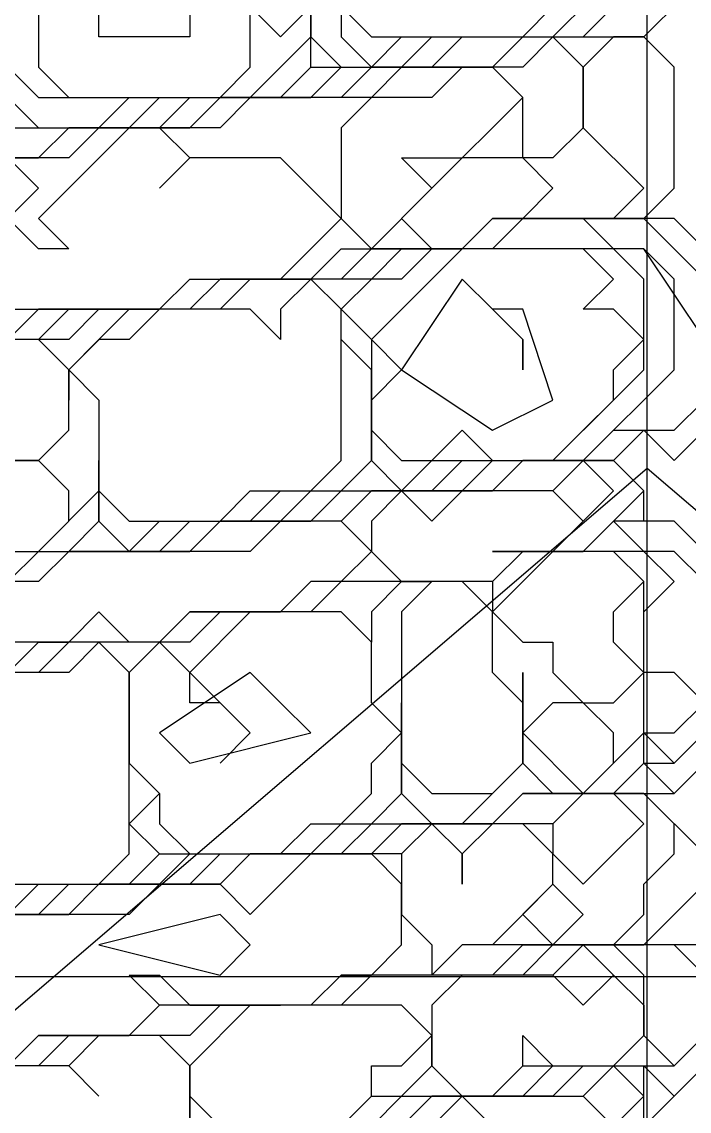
# Model space of a CAD drawing. Extents: x 46 to 224, y 52 to 151.
# Drawn here: x 122.7 to 135.83, y 97.35 to 118.78 of the extents above; entities that cross this region are included whole.
import ezdxf

# ---------------------------------------------------------------- set-up
doc = ezdxf.new("R2010")
doc.units = 0
doc.layers.add('OUTLINE', color=1, linetype='CONTINUOUS')

msp = doc.modelspace()

# ---------------------------------------------------------------- linework, layer by layer
for p, q in [((128.3865, 125.0278), (128.3865, 118.4802)), ((128.3865, 117.8849), (128.3865, 124.4326)), ((128.3865, 117.8849), (128.3865, 124.4326)), ((128.3865, 118.4802), (128.3865, 123.8373)), ((127.196, 117.8849), (127.196, 119.6707)), ((133.1484, 118.4802), (134.3389, 119.6707)), ((134.9341, 118.4802), (136.1246, 119.6707)), ((123.0294, 119.0754), (123.0294, 117.8849)), ((124.2198, 118.4802), (124.2198, 119.0754)), ((126.0056, 119.0754), (126.0056, 118.4802)), ((127.196, 119.0754), (127.7913, 118.4802)), ((127.7913, 118.4802), (128.3865, 119.0754)), ((128.9818, 119.0754), (128.9818, 118.4802)), ((128.9818, 119.0754), (129.577, 118.4802)), ((132.5532, 118.4802), (133.1484, 119.0754)), ((133.7437, 118.4802), (134.3389, 119.0754)), ((133.7437, 118.4802), (134.3389, 119.0754)), ((133.7437, 118.4802), (134.3389, 119.0754)), ((133.7437, 118.4802), (134.3389, 119.0754)), ((133.7437, 118.4802), (134.3389, 119.0754)), ((126.0056, 118.4802), (124.2198, 118.4802)), ((127.196, 117.2897), (128.3865, 118.4802)), ((128.3865, 117.8849), (128.3865, 118.4802)), ((128.3865, 118.4802), (128.9818, 117.8849)), ((128.3865, 118.4802), (128.9818, 117.8849)), ((128.9818, 118.4802), (129.577, 117.8849)), ((129.577, 117.8849), (130.1722, 118.4802)), ((129.577, 118.4802), (132.5532, 118.4802)), ((130.1722, 117.8849), (130.7675, 118.4802)), ((130.1722, 117.8849), (130.7675, 118.4802)), ((130.1722, 118.4802), (133.1484, 118.4802)), ((130.7675, 118.4802), (133.7437, 118.4802)), ((130.7675, 117.8849), (131.3627, 118.4802)), ((130.7675, 117.8849), (131.3627, 118.4802)), ((130.7675, 118.4802), (133.7437, 118.4802)), ((130.7675, 117.8849), (131.3627, 118.4802)), ((131.3627, 118.4802), (133.7437, 118.4802)), ((131.3627, 118.4802), (133.7437, 118.4802)), ((131.3627, 118.4802), (133.7437, 118.4802)), ((131.9579, 117.8849), (132.5532, 118.4802)), ((133.1484, 118.4802), (132.5532, 117.8849)), ((132.5532, 118.4802), (134.9341, 118.4802)), ((133.7437, 117.8849), (133.1484, 118.4802)), ((134.3389, 118.4802), (133.7437, 117.8849)), ((134.9341, 118.4802), (134.3389, 118.4802)), ((135.5294, 117.8849), (134.9341, 118.4802)), ((122.4341, 117.8849), (123.0294, 117.2897)), ((123.0294, 117.8849), (123.6246, 117.2897)), ((126.6008, 117.2897), (127.196, 117.8849)), ((127.7913, 117.2897), (128.3865, 117.8849)), ((127.7913, 117.2897), (128.3865, 117.8849)), ((127.7913, 117.2897), (128.3865, 117.8849)), ((127.7913, 117.2897), (128.3865, 117.8849)), ((127.7913, 117.2897), (128.3865, 117.8849)), ((128.3865, 117.2897), (128.9818, 117.8849)), ((128.3865, 117.2897), (128.9818, 117.8849)), ((128.3865, 117.8849), (130.7675, 117.8849)), ((128.3865, 117.8849), (130.7675, 117.8849)), ((128.9818, 117.8849), (130.1722, 117.8849)), ((129.577, 117.8849), (128.9818, 117.2897)), ((128.9818, 117.8849), (131.9579, 117.8849)), ((128.9818, 117.8849), (130.7675, 117.8849)), ((128.9818, 117.8849), (130.1722, 117.8849)), ((132.5532, 117.8849), (129.577, 117.8849)), ((130.1722, 117.8849), (129.577, 117.2897)), ((131.9579, 117.8849), (130.1722, 117.8849)), ((131.3627, 117.8849), (130.7675, 117.2897)), ((131.3627, 117.8849), (130.7675, 117.2897)), ((131.9579, 117.8849), (131.3627, 117.8849)), ((131.9579, 117.8849), (131.3627, 117.8849)), ((132.5532, 117.2897), (131.9579, 117.8849)), ((132.5532, 117.2897), (131.9579, 117.8849)), ((132.5532, 117.2897), (131.9579, 117.8849)), ((133.7437, 117.8849), (133.7437, 116.6945)), ((133.7437, 116.6945), (133.7437, 117.8849)), ((135.5294, 115.504), (135.5294, 117.8849)), ((122.4341, 117.2897), (123.0294, 116.6945)), ((122.4341, 117.2897), (123.0294, 116.6945)), ((122.4341, 117.2897), (123.0294, 116.6945)), ((123.0294, 117.2897), (127.196, 117.2897)), ((123.6246, 117.2897), (126.6008, 117.2897)), ((124.2198, 116.6945), (124.8151, 117.2897)), ((124.2198, 116.6945), (124.8151, 117.2897)), ((124.8151, 116.6945), (125.4103, 117.2897)), ((124.8151, 117.2897), (127.7913, 117.2897)), ((124.8151, 117.2897), (127.7913, 117.2897)), ((125.4103, 117.2897), (127.7913, 117.2897)), ((125.4103, 116.6945), (126.0056, 117.2897)), ((125.4103, 116.6945), (126.0056, 117.2897)), ((125.4103, 116.6945), (126.0056, 117.2897)), ((126.6008, 117.2897), (126.0056, 116.6945)), ((126.0056, 116.6945), (126.6008, 117.2897)), ((126.0056, 117.2897), (128.3865, 117.2897)), ((126.0056, 117.2897), (127.7913, 117.2897)), ((126.0056, 117.2897), (127.7913, 117.2897)), ((128.9818, 117.2897), (126.6008, 117.2897)), ((126.6008, 117.2897), (128.3865, 117.2897)), ((127.196, 117.2897), (126.6008, 116.6945)), ((129.577, 117.2897), (127.196, 117.2897)), ((129.577, 117.2897), (128.9818, 116.6945)), ((129.577, 117.2897), (128.9818, 116.6945)), ((130.7675, 117.2897), (129.577, 117.2897)), ((130.7675, 117.2897), (129.577, 117.2897)), ((131.9579, 116.6945), (132.5532, 117.2897)), ((131.9579, 116.6945), (132.5532, 117.2897)), ((132.5532, 116.6945), (132.5532, 117.2897)), ((122.4341, 116.6945), (125.4103, 116.6945)), ((122.4341, 116.6945), (125.4103, 116.6945)), ((122.4341, 116.6945), (125.4103, 116.6945)), ((123.0294, 116.6945), (124.8151, 116.6945)), ((123.6246, 116.6945), (123.0294, 116.0992)), ((123.0294, 116.0992), (123.6246, 116.6945)), ((124.8151, 116.6945), (123.0294, 114.9088)), ((124.8151, 116.6945), (123.0294, 114.9088)), ((123.0294, 116.6945), (124.2198, 116.6945)), ((123.0294, 116.6945), (124.2198, 116.6945)), ((124.8151, 116.6945), (123.0294, 114.9088)), ((124.8151, 116.6945), (123.0294, 114.9088)), ((126.0056, 116.6945), (123.6246, 116.6945)), ((123.6246, 116.6945), (126.0056, 116.6945)), ((124.2198, 116.6945), (123.6246, 116.0992)), ((126.6008, 116.6945), (124.2198, 116.6945)), ((125.4103, 116.6945), (124.8151, 116.6945)), ((125.4103, 116.6945), (124.8151, 116.6945)), ((125.4103, 116.6945), (124.8151, 116.6945)), ((125.4103, 116.6945), (124.8151, 116.6945)), ((126.0056, 116.0992), (125.4103, 116.6945)), ((126.0056, 116.0992), (125.4103, 116.6945)), ((126.0056, 116.0992), (125.4103, 116.6945)), ((126.0056, 116.0992), (125.4103, 116.6945)), ((128.9818, 116.6945), (128.9818, 114.9088)), ((128.9818, 116.6945), (128.9818, 114.9088)), ((131.3627, 116.0992), (131.9579, 116.6945)), ((131.3627, 116.0992), (131.9579, 116.6945)), ((132.5532, 116.0992), (132.5532, 116.6945)), ((133.7437, 116.6945), (133.1484, 116.0992)), ((134.9341, 115.504), (133.7437, 116.6945)), ((123.0294, 116.0992), (120.6484, 116.0992)), ((120.6484, 116.0992), (123.0294, 116.0992)), ((123.6246, 116.0992), (121.2437, 116.0992)), ((123.0294, 115.504), (122.4341, 116.0992)), ((123.0294, 115.504), (122.4341, 116.0992)), ((125.4103, 115.504), (126.0056, 116.0992)), ((126.0056, 116.0992), (125.4103, 115.504)), ((125.4103, 115.504), (126.0056, 116.0992)), ((126.0056, 116.0992), (125.4103, 115.504)), ((126.6008, 116.0992), (126.0056, 116.0992)), ((127.7913, 116.0992), (126.0056, 116.0992)), ((126.6008, 116.0992), (126.0056, 116.0992)), ((127.7913, 116.0992), (126.0056, 116.0992)), ((127.7913, 116.0992), (126.6008, 116.0992)), ((127.7913, 116.0992), (126.6008, 116.0992)), ((128.9818, 114.9088), (127.7913, 116.0992)), ((128.9818, 114.9088), (127.7913, 116.0992)), ((128.9818, 114.9088), (127.7913, 116.0992)), ((128.9818, 114.9088), (127.7913, 116.0992)), ((130.7675, 115.504), (130.1722, 116.0992)), ((130.1722, 116.0992), (131.3627, 116.0992)), ((131.3627, 116.0992), (130.1722, 114.9088)), ((130.7675, 115.504), (130.1722, 116.0992)), ((130.1722, 116.0992), (131.3627, 116.0992)), ((131.3627, 116.0992), (130.1722, 114.9088)), ((132.5532, 116.0992), (131.3627, 116.0992)), ((132.5532, 116.0992), (131.3627, 116.0992)), ((133.1484, 116.0992), (132.5532, 116.0992)), ((133.1484, 115.504), (132.5532, 116.0992)), ((133.1484, 115.504), (132.5532, 116.0992)), ((122.4341, 114.9088), (123.0294, 115.504)), ((122.4341, 114.9088), (123.0294, 115.504)), ((129.577, 114.3135), (130.7675, 115.504)), ((129.577, 114.3135), (130.7675, 115.504)), ((132.5532, 114.9088), (133.1484, 115.504)), ((132.5532, 114.9088), (133.1484, 115.504)), ((134.3389, 114.9088), (134.9341, 115.504)), ((134.9341, 114.9088), (135.5294, 115.504)), ((123.0294, 114.3135), (122.4341, 114.9088)), ((123.0294, 114.3135), (122.4341, 114.9088)), ((123.0294, 114.3135), (122.4341, 114.9088)), ((123.0294, 114.3135), (122.4341, 114.9088)), ((123.0294, 114.9088), (123.6246, 114.3135)), ((123.0294, 114.9088), (123.6246, 114.3135)), ((123.0294, 114.9088), (123.6246, 114.3135)), ((123.0294, 114.9088), (123.6246, 114.3135)), ((127.7913, 113.7183), (128.9818, 114.9088)), ((127.7913, 113.7183), (128.9818, 114.9088)), ((127.7913, 113.7183), (128.9818, 114.9088)), ((127.7913, 113.7183), (128.9818, 114.9088)), ((128.9818, 114.9088), (129.577, 114.3135)), ((128.9818, 114.9088), (129.577, 114.3135)), ((130.1722, 114.9088), (130.7675, 114.3135)), ((130.1722, 114.9088), (130.7675, 114.3135)), ((131.9579, 114.9088), (131.3627, 114.3135)), ((131.3627, 114.3135), (131.9579, 114.9088)), ((131.3627, 114.3135), (131.9579, 114.9088)), ((131.9579, 114.9088), (131.3627, 114.3135)), ((131.3627, 114.3135), (131.9579, 114.9088)), ((131.9579, 114.9088), (131.3627, 114.3135)), ((132.5532, 114.9088), (131.9579, 114.3135)), ((135.5294, 114.9088), (131.9579, 114.9088)), ((131.9579, 114.9088), (134.3389, 114.9088)), ((131.9579, 114.9088), (132.5532, 114.9088)), ((134.9341, 114.9088), (131.9579, 114.9088)), ((131.9579, 114.9088), (132.5532, 114.9088)), ((134.9341, 114.9088), (131.9579, 114.9088)), ((133.7437, 114.9088), (132.5532, 114.9088)), ((135.5294, 114.9088), (133.1484, 114.9088)), ((133.1484, 114.9088), (134.9341, 114.9088)), ((134.3389, 114.3135), (133.7437, 114.9088)), ((135.5294, 114.3135), (134.9341, 114.9088)), ((135.5294, 114.3135), (134.9341, 114.9088)), ((136.1246, 114.3135), (135.5294, 114.9088)), ((136.1246, 114.3135), (135.5294, 114.9088)), ((123.6246, 114.3135), (123.0294, 114.3135)), ((123.6246, 114.3135), (123.0294, 114.3135)), ((123.6246, 114.3135), (123.0294, 114.3135)), ((123.6246, 114.3135), (123.0294, 114.3135)), ((128.3865, 113.7183), (128.9818, 114.3135)), ((129.577, 114.3135), (128.9818, 113.7183)), ((129.577, 114.3135), (128.9818, 113.7183)), ((128.9818, 114.3135), (131.3627, 114.3135)), ((129.577, 114.3135), (128.9818, 113.7183)), ((129.577, 114.3135), (128.9818, 113.7183)), ((131.9579, 114.3135), (129.577, 114.3135)), ((131.3627, 114.3135), (129.577, 114.3135)), ((131.3627, 114.3135), (129.577, 114.3135)), ((130.1722, 114.3135), (129.577, 113.7183)), ((131.3627, 114.3135), (129.577, 112.5278)), ((131.3627, 114.3135), (129.577, 114.3135)), ((130.1722, 114.3135), (131.3627, 114.3135)), ((130.7675, 114.3135), (130.1722, 114.3135)), ((134.9341, 114.3135), (130.1722, 114.3135)), ((130.7675, 114.3135), (130.1722, 113.7183)), ((131.3627, 114.3135), (130.7675, 114.3135)), ((130.7675, 114.3135), (131.3627, 114.3135)), ((134.3389, 114.3135), (130.7675, 114.3135)), ((130.7675, 114.3135), (131.3627, 114.3135)), ((133.7437, 114.3135), (131.3627, 114.3135)), ((134.3389, 113.7183), (133.7437, 114.3135)), ((134.9341, 114.3135), (134.3389, 114.3135)), ((134.9341, 113.7183), (134.3389, 114.3135)), ((136.1246, 112.5278), (134.9341, 114.3135)), ((135.5294, 113.7183), (134.9341, 114.3135)), ((136.1246, 113.7183), (135.5294, 114.3135)), ((136.1246, 113.7183), (135.5294, 114.3135)), ((125.4103, 113.123), (126.0056, 113.7183)), ((125.4103, 113.123), (126.0056, 113.7183)), ((125.4103, 113.123), (126.0056, 113.7183)), ((125.4103, 113.123), (126.0056, 113.7183)), ((126.6008, 113.7183), (126.0056, 113.123)), ((126.0056, 113.7183), (127.7913, 113.7183)), ((126.0056, 113.7183), (127.7913, 113.7183)), ((126.6008, 113.7183), (126.0056, 113.123)), ((126.0056, 113.7183), (127.7913, 113.7183)), ((126.0056, 113.7183), (127.7913, 113.7183)), ((126.6008, 113.7183), (126.0056, 113.123)), ((128.9818, 113.7183), (126.6008, 113.7183)), ((128.9818, 113.7183), (126.6008, 113.7183)), ((126.6008, 113.7183), (128.3865, 113.7183)), ((128.9818, 113.7183), (126.6008, 113.7183)), ((127.196, 113.7183), (126.6008, 113.123)), ((127.196, 113.7183), (126.6008, 113.123)), ((128.9818, 113.7183), (126.6008, 113.7183)), ((127.196, 113.7183), (128.3865, 113.7183)), ((127.7913, 113.7183), (127.196, 113.7183)), ((129.577, 113.7183), (127.196, 113.7183)), ((128.3865, 113.7183), (127.196, 113.7183)), ((128.3865, 113.7183), (127.7913, 113.7183)), ((128.3865, 113.7183), (127.7913, 113.123)), ((128.9818, 113.123), (128.3865, 113.7183)), ((128.9818, 113.123), (128.3865, 113.7183)), ((129.577, 113.7183), (128.9818, 113.123)), ((130.1722, 113.7183), (129.577, 113.7183)), ((131.3627, 113.7183), (130.1722, 111.9326)), ((131.3627, 113.7183), (130.1722, 111.9326)), ((131.9579, 113.123), (131.3627, 113.7183)), ((131.9579, 113.123), (131.3627, 113.7183)), ((133.7437, 113.123), (134.3389, 113.7183)), ((134.9341, 113.123), (134.9341, 113.7183)), ((135.5294, 113.123), (135.5294, 113.7183)), ((122.4341, 112.5278), (123.0294, 113.123)), ((123.0294, 113.123), (122.4341, 112.5278)), ((122.4341, 112.5278), (123.0294, 113.123)), ((123.0294, 113.123), (122.4341, 112.5278)), ((122.4341, 113.123), (125.4103, 113.123)), ((122.4341, 113.123), (125.4103, 113.123)), ((122.4341, 113.123), (125.4103, 113.123)), ((122.4341, 113.123), (125.4103, 113.123)), ((123.0294, 113.123), (125.4103, 113.123)), ((123.6246, 113.123), (123.0294, 113.123)), ((123.0294, 113.123), (125.4103, 113.123)), ((125.4103, 113.123), (123.0294, 113.123)), ((123.0294, 113.123), (125.4103, 113.123)), ((125.4103, 113.123), (123.0294, 113.123)), ((123.6246, 113.123), (123.0294, 112.5278)), ((123.6246, 113.123), (123.0294, 112.5278)), ((124.2198, 113.123), (123.6246, 112.5278)), ((123.6246, 113.123), (124.8151, 113.123)), ((124.2198, 113.123), (123.6246, 113.123)), ((125.4103, 113.123), (123.6246, 113.123)), ((126.0056, 113.123), (123.6246, 113.123)), ((124.2198, 113.123), (123.6246, 112.5278)), ((124.8151, 113.123), (123.6246, 111.9326)), ((126.0056, 113.123), (123.6246, 113.123)), ((126.0056, 113.123), (124.2198, 113.123)), ((124.8151, 113.123), (124.2198, 113.123)), ((126.6008, 113.123), (124.2198, 113.123)), ((126.6008, 113.123), (124.8151, 113.123)), ((125.4103, 113.123), (124.8151, 112.5278)), ((127.196, 113.123), (125.4103, 113.123)), ((127.7913, 112.5278), (127.196, 113.123)), ((127.7913, 113.123), (127.7913, 112.5278)), ((128.9818, 113.123), (129.577, 112.5278)), ((128.9818, 112.5278), (128.9818, 113.123)), ((128.9818, 112.5278), (128.9818, 113.123)), ((132.5532, 113.123), (131.9579, 113.123)), ((132.5532, 113.123), (131.9579, 113.123)), ((131.9579, 113.123), (132.5532, 112.5278)), ((132.5532, 112.5278), (131.9579, 113.123)), ((133.1484, 111.3373), (132.5532, 113.123)), ((133.1484, 111.3373), (132.5532, 113.123)), ((134.3389, 113.123), (133.7437, 113.123)), ((134.9341, 112.5278), (134.3389, 113.123)), ((134.9341, 111.9326), (134.9341, 113.123)), ((135.5294, 111.9326), (135.5294, 113.123)), ((123.6246, 112.5278), (120.6484, 112.5278)), ((123.0294, 112.5278), (120.6484, 112.5278)), ((123.0294, 112.5278), (120.6484, 112.5278)), ((123.6246, 112.5278), (121.2437, 112.5278)), ((123.0294, 112.5278), (121.2437, 112.5278)), ((123.0294, 112.5278), (122.4341, 112.5278)), ((123.6246, 111.9326), (123.0294, 112.5278)), ((123.6246, 111.9326), (123.0294, 112.5278)), ((124.2198, 112.5278), (123.6246, 111.9326)), ((124.8151, 112.5278), (124.2198, 112.5278)), ((129.577, 111.9326), (128.9818, 112.5278)), ((128.9818, 110.1468), (128.9818, 112.5278)), ((129.577, 112.5278), (129.577, 110.1468)), ((129.577, 112.5278), (130.1722, 111.9326)), ((132.5532, 112.5278), (132.5532, 111.9326)), ((132.5532, 111.9326), (132.5532, 112.5278)), ((134.3389, 111.9326), (134.9341, 112.5278)), ((123.6246, 111.9326), (123.6246, 111.3373)), ((123.6246, 111.3373), (123.6246, 111.9326)), ((123.6246, 111.9326), (124.2198, 111.3373)), ((123.6246, 111.3373), (123.6246, 111.9326)), ((129.577, 110.1468), (129.577, 111.9326)), ((130.1722, 111.9326), (129.577, 111.3373)), ((130.1722, 111.9326), (131.9579, 110.7421)), ((130.1722, 111.9326), (131.9579, 110.7421)), ((133.1484, 110.1468), (134.9341, 111.9326)), ((133.7437, 110.1468), (135.5294, 111.9326)), ((134.3389, 111.3373), (134.3389, 111.9326)), ((123.6246, 110.7421), (123.6246, 111.3373)), ((124.2198, 111.3373), (124.2198, 109.5516)), ((129.577, 111.3373), (129.577, 110.7421)), ((131.9579, 110.7421), (133.1484, 111.3373)), ((131.9579, 110.7421), (133.1484, 111.3373)), ((133.1484, 110.1468), (134.3389, 111.3373)), ((135.5294, 110.7421), (136.1246, 111.3373)), ((135.5294, 110.7421), (136.1246, 111.3373)), ((135.5294, 110.7421), (136.1246, 111.3373)), ((123.0294, 110.1468), (123.6246, 110.7421)), ((129.577, 110.1468), (129.577, 110.7421)), ((129.577, 110.7421), (129.577, 110.1468)), ((129.577, 110.7421), (130.1722, 110.1468)), ((130.7675, 110.1468), (131.3627, 110.7421)), ((131.3627, 110.7421), (131.9579, 110.1468)), ((133.7437, 110.1468), (134.3389, 110.7421)), ((134.3389, 110.7421), (135.5294, 110.7421)), ((134.3389, 110.1468), (134.9341, 110.7421)), ((134.3389, 110.1468), (134.9341, 110.7421)), ((134.3389, 110.1468), (134.9341, 110.7421)), ((134.3389, 110.1468), (134.9341, 110.7421)), ((134.9341, 110.7421), (135.5294, 110.1468)), ((134.9341, 110.7421), (135.5294, 110.1468)), ((134.9341, 110.7421), (135.5294, 110.7421)), ((134.9341, 110.7421), (135.5294, 110.7421)), ((135.5294, 110.1468), (136.1246, 110.7421)), ((135.5294, 110.1468), (136.1246, 110.7421)), ((123.0294, 110.1468), (121.2437, 110.1468)), ((121.2437, 110.1468), (123.0294, 110.1468)), ((123.6246, 109.5516), (123.0294, 110.1468)), ((124.2198, 109.5516), (124.2198, 110.1468)), ((124.2198, 110.1468), (124.2198, 109.5516)), ((128.3865, 109.5516), (128.9818, 110.1468)), ((128.9818, 109.5516), (129.577, 110.1468)), ((128.9818, 109.5516), (129.577, 110.1468)), ((129.577, 110.1468), (130.1722, 109.5516)), ((129.577, 110.1468), (130.1722, 109.5516)), ((130.1722, 109.5516), (130.7675, 110.1468)), ((130.1722, 110.1468), (130.7675, 110.1468)), ((130.7675, 109.5516), (131.3627, 110.1468)), ((130.7675, 110.1468), (133.1484, 110.1468)), ((131.3627, 109.5516), (131.9579, 110.1468)), ((131.3627, 110.1468), (133.7437, 110.1468)), ((131.9579, 110.1468), (133.7437, 110.1468)), ((131.9579, 109.5516), (132.5532, 110.1468)), ((131.9579, 110.1468), (133.1484, 110.1468)), ((131.9579, 109.5516), (132.5532, 110.1468)), ((134.3389, 110.1468), (132.5532, 110.1468)), ((132.5532, 110.1468), (134.3389, 110.1468)), ((134.3389, 110.1468), (132.5532, 110.1468)), ((132.5532, 110.1468), (134.3389, 110.1468)), ((132.5532, 110.1468), (134.3389, 110.1468)), ((132.5532, 110.1468), (134.3389, 110.1468)), ((133.7437, 110.1468), (133.1484, 109.5516)), ((133.7437, 110.1468), (133.1484, 109.5516)), ((134.3389, 109.5516), (133.7437, 110.1468)), ((134.3389, 109.5516), (133.7437, 110.1468)), ((134.9341, 109.5516), (134.3389, 110.1468)), ((134.9341, 109.5516), (134.3389, 110.1468)), ((123.0294, 108.3611), (124.2198, 109.5516)), ((123.6246, 108.9564), (123.6246, 109.5516)), ((124.2198, 108.9564), (124.2198, 109.5516)), ((124.2198, 109.5516), (124.2198, 108.9564)), ((124.2198, 109.5516), (124.8151, 108.9564)), ((124.2198, 109.5516), (124.8151, 108.9564)), ((126.6008, 108.9564), (127.196, 109.5516)), ((127.196, 108.9564), (127.7913, 109.5516)), ((127.196, 109.5516), (128.3865, 109.5516)), ((127.7913, 108.9564), (128.3865, 109.5516)), ((127.7913, 109.5516), (128.9818, 109.5516)), ((128.3865, 108.9564), (128.9818, 109.5516)), ((128.3865, 108.9564), (128.9818, 109.5516)), ((128.3865, 108.9564), (128.9818, 109.5516)), ((128.3865, 109.5516), (128.9818, 109.5516)), ((128.3865, 108.9564), (128.9818, 109.5516)), ((128.9818, 109.5516), (131.3627, 109.5516)), ((128.9818, 109.5516), (131.3627, 109.5516)), ((129.577, 109.5516), (128.9818, 108.9564)), ((128.9818, 109.5516), (131.9579, 109.5516)), ((128.9818, 109.5516), (131.9579, 109.5516)), ((129.577, 109.5516), (130.7675, 109.5516)), ((130.1722, 109.5516), (129.577, 109.5516)), ((131.3627, 109.5516), (129.577, 109.5516)), ((130.1722, 109.5516), (129.577, 108.9564)), ((130.1722, 109.5516), (129.577, 108.9564)), ((130.7675, 109.5516), (130.1722, 109.5516)), ((130.7675, 108.9564), (130.1722, 109.5516)), ((130.1722, 109.5516), (130.7675, 109.5516)), ((130.7675, 108.9564), (130.1722, 109.5516)), ((131.3627, 109.5516), (130.7675, 108.9564)), ((131.3627, 109.5516), (130.7675, 108.9564)), ((133.1484, 109.5516), (131.3627, 109.5516)), ((133.1484, 109.5516), (131.3627, 109.5516)), ((133.1484, 109.5516), (133.7437, 108.9564)), ((133.7437, 108.9564), (133.1484, 109.5516)), ((133.1484, 109.5516), (133.7437, 108.9564)), ((133.7437, 108.9564), (133.1484, 109.5516)), ((133.7437, 108.3611), (134.9341, 109.5516)), ((133.7437, 108.9564), (134.3389, 109.5516)), ((133.7437, 108.9564), (134.3389, 109.5516)), ((134.9341, 108.9564), (134.9341, 109.5516)), ((123.0294, 108.3611), (123.6246, 108.9564)), ((123.6246, 108.3611), (124.2198, 108.9564)), ((123.6246, 108.3611), (124.2198, 108.9564)), ((124.2198, 108.9564), (124.8151, 108.3611)), ((124.2198, 108.9564), (124.8151, 108.3611)), ((124.8151, 108.3611), (125.4103, 108.9564)), ((124.8151, 108.3611), (125.4103, 108.9564)), ((124.8151, 108.9564), (127.196, 108.9564)), ((124.8151, 108.9564), (126.6008, 108.9564)), ((125.4103, 108.9564), (128.3865, 108.9564)), ((125.4103, 108.3611), (126.0056, 108.9564)), ((125.4103, 108.9564), (127.7913, 108.9564)), ((125.4103, 108.3611), (126.0056, 108.9564)), ((126.6008, 108.9564), (126.0056, 108.3611)), ((126.0056, 108.3611), (126.6008, 108.9564)), ((126.0056, 108.9564), (128.3865, 108.9564)), ((126.0056, 108.9564), (128.3865, 108.9564)), ((126.6008, 108.9564), (127.7913, 108.9564)), ((127.196, 108.9564), (126.6008, 108.9564)), ((128.9818, 108.9564), (126.6008, 108.9564)), ((126.6008, 108.9564), (128.3865, 108.9564)), ((127.7913, 108.9564), (127.196, 108.9564)), ((127.7913, 108.9564), (127.196, 108.3611)), ((127.7913, 108.9564), (127.196, 108.3611)), ((128.9818, 108.9564), (127.7913, 108.9564)), ((128.9818, 108.9564), (127.7913, 108.9564)), ((129.577, 108.3611), (128.9818, 108.9564)), ((129.577, 108.3611), (128.9818, 108.9564)), ((129.577, 108.9564), (129.577, 108.3611)), ((129.577, 108.9564), (129.577, 108.3611)), ((133.1484, 108.3611), (133.7437, 108.9564)), ((133.1484, 108.3611), (133.7437, 108.9564)), ((134.3389, 108.9564), (133.7437, 108.3611)), ((134.3389, 108.9564), (133.7437, 108.3611)), ((134.3389, 108.9564), (133.7437, 108.3611)), ((134.3389, 108.9564), (133.7437, 108.3611)), ((134.9341, 108.3611), (134.3389, 108.9564)), ((135.5294, 108.9564), (134.3389, 108.9564)), ((135.5294, 108.9564), (134.3389, 108.9564)), ((135.5294, 108.9564), (134.3389, 108.9564)), ((135.5294, 108.9564), (134.9341, 108.9564)), ((136.1246, 108.3611), (135.5294, 108.9564)), ((136.1246, 108.3611), (135.5294, 108.9564)), ((136.1246, 108.3611), (135.5294, 108.9564)), ((136.1246, 108.3611), (135.5294, 108.9564)), ((121.2437, 108.3611), (123.0294, 108.3611)), ((121.8389, 108.3611), (123.0294, 108.3611)), ((122.4341, 108.3611), (123.6246, 108.3611)), ((122.4341, 107.7659), (123.0294, 108.3611)), ((122.4341, 107.7659), (123.0294, 108.3611)), ((122.4341, 108.3611), (123.6246, 108.3611)), ((122.4341, 107.7659), (123.0294, 108.3611)), ((123.6246, 108.3611), (123.0294, 107.7659)), ((123.0294, 108.3611), (126.0056, 108.3611)), ((123.0294, 108.3611), (125.4103, 108.3611)), ((123.6246, 108.3611), (123.0294, 107.7659)), ((123.0294, 108.3611), (125.4103, 108.3611)), ((123.6246, 108.3611), (123.0294, 107.7659)), ((123.6246, 108.3611), (124.8151, 108.3611)), ((124.2198, 108.3611), (123.6246, 108.3611)), ((126.0056, 108.3611), (123.6246, 108.3611)), ((127.196, 108.3611), (123.6246, 108.3611)), ((127.196, 108.3611), (123.6246, 108.3611)), ((124.8151, 108.3611), (124.2198, 108.3611)), ((128.9818, 107.7659), (129.577, 108.3611)), ((128.9818, 107.7659), (129.577, 108.3611)), ((129.577, 108.3611), (130.1722, 107.7659)), ((129.577, 108.3611), (130.1722, 107.7659)), ((132.5532, 108.3611), (131.9579, 107.7659)), ((133.7437, 108.3611), (131.9579, 108.3611)), ((131.9579, 108.3611), (133.7437, 108.3611)), ((133.7437, 108.3611), (131.9579, 108.3611)), ((131.9579, 108.3611), (133.1484, 108.3611)), ((132.5532, 108.3611), (131.9579, 107.7659)), ((132.5532, 108.3611), (131.9579, 107.7659)), ((133.1484, 108.3611), (131.9579, 107.1707)), ((133.7437, 108.3611), (131.9579, 108.3611)), ((131.9579, 108.3611), (133.1484, 108.3611)), ((133.7437, 108.3611), (132.5532, 108.3611)), ((134.9341, 108.3611), (132.5532, 108.3611)), ((134.3389, 108.3611), (132.5532, 108.3611)), ((134.3389, 108.3611), (133.1484, 108.3611)), ((134.9341, 107.7659), (134.3389, 108.3611)), ((134.9341, 107.7659), (134.3389, 108.3611)), ((135.5294, 108.3611), (134.9341, 108.3611)), ((135.5294, 107.7659), (134.9341, 108.3611)), ((136.1246, 107.7659), (135.5294, 108.3611)), ((123.0294, 107.7659), (120.0532, 107.7659)), ((123.0294, 107.7659), (121.2437, 107.7659)), ((123.0294, 107.7659), (121.2437, 107.7659)), ((128.3865, 107.7659), (127.7913, 107.1707)), ((131.9579, 107.7659), (128.3865, 107.7659)), ((128.9818, 107.7659), (128.3865, 107.1707)), ((130.7675, 107.7659), (128.9818, 107.7659)), ((131.9579, 107.7659), (128.9818, 107.7659)), ((130.7675, 107.7659), (128.9818, 107.7659)), ((130.1722, 107.7659), (129.577, 107.1707)), ((130.1722, 107.7659), (130.7675, 107.7659)), ((131.3627, 107.7659), (130.1722, 107.7659)), ((130.7675, 107.7659), (130.1722, 107.1707)), ((130.1722, 107.7659), (130.7675, 107.7659)), ((131.3627, 107.7659), (130.7675, 107.7659)), ((131.9579, 107.1707), (131.3627, 107.7659)), ((131.9579, 107.1707), (131.3627, 107.7659)), ((131.9579, 107.7659), (131.9579, 107.1707)), ((134.3389, 107.1707), (134.9341, 107.7659)), ((134.9341, 107.1707), (135.5294, 107.7659)), ((134.9341, 107.1707), (134.9341, 107.7659)), ((123.6246, 106.5754), (124.2198, 107.1707)), ((123.6246, 106.5754), (124.2198, 107.1707)), ((124.2198, 107.1707), (124.8151, 106.5754)), ((124.2198, 107.1707), (124.8151, 106.5754)), ((126.0056, 107.1707), (125.4103, 106.5754)), ((126.0056, 107.1707), (125.4103, 106.5754)), ((127.7913, 107.1707), (126.0056, 107.1707)), ((126.0056, 107.1707), (127.7913, 107.1707)), ((126.6008, 107.1707), (126.0056, 107.1707)), ((128.3865, 107.1707), (126.0056, 107.1707)), ((126.6008, 107.1707), (126.0056, 106.5754)), ((127.196, 107.1707), (126.0056, 105.9802)), ((126.0056, 107.1707), (127.7913, 107.1707)), ((126.6008, 107.1707), (126.0056, 107.1707)), ((127.7913, 107.1707), (126.6008, 107.1707)), ((128.9818, 107.1707), (126.6008, 107.1707)), ((127.7913, 107.1707), (126.6008, 107.1707)), ((128.9818, 107.1707), (127.196, 107.1707)), ((129.577, 106.5754), (128.9818, 107.1707)), ((129.577, 106.5754), (128.9818, 107.1707)), ((129.577, 107.1707), (129.577, 106.5754)), ((130.1722, 107.1707), (130.1722, 104.1945)), ((131.9579, 107.1707), (132.5532, 106.5754)), ((131.9579, 106.5754), (131.9579, 107.1707)), ((134.3389, 106.5754), (134.3389, 107.1707)), ((134.9341, 105.9802), (134.9341, 107.1707)), ((134.9341, 104.7897), (134.9341, 107.1707)), ((125.4103, 106.5754), (122.4341, 106.5754)), ((123.0294, 106.5754), (122.4341, 105.9802)), ((124.8151, 106.5754), (123.0294, 106.5754)), ((123.0294, 106.5754), (123.6246, 106.5754)), ((125.4103, 106.5754), (123.0294, 106.5754)), ((123.6246, 106.5754), (123.0294, 105.9802)), ((124.8151, 106.5754), (123.0294, 106.5754)), ((123.0294, 106.5754), (123.6246, 106.5754)), ((124.2198, 106.5754), (123.6246, 106.5754)), ((124.2198, 106.5754), (123.6246, 105.9802)), ((124.8151, 105.9802), (124.2198, 106.5754)), ((124.8151, 105.9802), (124.2198, 106.5754)), ((125.4103, 106.5754), (124.8151, 105.9802)), ((125.4103, 106.5754), (124.8151, 105.9802)), ((126.0056, 106.5754), (125.4103, 106.5754)), ((126.0056, 105.9802), (125.4103, 106.5754)), ((129.577, 105.9802), (129.577, 106.5754)), ((131.9579, 105.9802), (131.9579, 106.5754)), ((132.5532, 106.5754), (133.1484, 106.5754)), ((133.1484, 106.5754), (133.1484, 105.9802)), ((134.9341, 105.9802), (134.3389, 106.5754)), ((123.0294, 105.9802), (120.6484, 105.9802)), ((123.6246, 105.9802), (121.2437, 105.9802)), ((124.8151, 105.9802), (124.8151, 104.1945)), ((124.8151, 103.5992), (124.8151, 105.9802)), ((124.8151, 105.9802), (124.8151, 104.1945)), ((124.8151, 103.5992), (124.8151, 105.9802)), ((127.196, 105.9802), (125.4103, 104.7897)), ((127.196, 105.9802), (125.4103, 104.7897)), ((126.0056, 105.9802), (127.196, 104.7897)), ((126.0056, 105.3849), (126.0056, 105.9802)), ((127.7913, 105.3849), (127.196, 105.9802)), ((127.7913, 105.3849), (127.196, 105.9802)), ((129.577, 105.3849), (129.577, 105.9802)), ((132.5532, 105.3849), (131.9579, 105.9802)), ((132.5532, 104.1945), (132.5532, 105.9802)), ((132.5532, 105.9802), (132.5532, 104.1945)), ((133.1484, 105.9802), (133.7437, 105.3849)), ((134.3389, 105.3849), (134.9341, 105.9802)), ((135.5294, 105.9802), (134.9341, 105.9802)), ((136.1246, 105.3849), (135.5294, 105.9802)), ((124.8151, 105.3849), (124.8151, 104.1945)), ((124.8151, 104.7897), (124.8151, 105.3849)), ((126.6008, 105.3849), (126.0056, 105.3849)), ((127.196, 104.7897), (126.6008, 105.3849)), ((128.3865, 104.7897), (127.7913, 105.3849)), ((128.3865, 104.7897), (127.7913, 105.3849)), ((130.1722, 104.7897), (129.577, 105.3849)), ((130.1722, 103.5992), (130.1722, 105.3849)), ((130.1722, 105.3849), (130.1722, 103.5992)), ((132.5532, 104.1945), (132.5532, 105.3849)), ((133.1484, 105.3849), (132.5532, 104.7897)), ((133.7437, 105.3849), (133.1484, 105.3849)), ((133.7437, 105.3849), (134.3389, 105.3849)), ((134.3389, 104.7897), (133.7437, 105.3849)), ((135.5294, 104.7897), (136.1246, 105.3849)), ((124.8151, 104.1945), (124.8151, 104.7897)), ((125.4103, 104.7897), (126.0056, 104.1945)), ((125.4103, 104.7897), (126.0056, 104.1945)), ((126.0056, 104.1945), (128.3865, 104.7897)), ((126.0056, 104.1945), (128.3865, 104.7897)), ((127.196, 104.7897), (126.6008, 104.1945)), ((126.6008, 104.1945), (127.196, 104.7897)), ((129.577, 104.1945), (130.1722, 104.7897)), ((132.5532, 104.7897), (133.7437, 103.5992)), ((133.7437, 103.5992), (134.9341, 104.7897)), ((134.3389, 104.1945), (134.3389, 104.7897)), ((134.9341, 104.1945), (134.9341, 104.7897)), ((134.9341, 104.7897), (135.5294, 104.1945)), ((134.9341, 104.1945), (134.9341, 104.7897)), ((134.9341, 104.7897), (135.5294, 104.7897)), ((135.5294, 104.1945), (136.1246, 104.7897)), ((135.5294, 104.1945), (136.1246, 104.7897)), ((135.5294, 104.1945), (136.1246, 104.7897)), ((124.8151, 104.1945), (125.4103, 103.5992)), ((124.8151, 104.1945), (125.4103, 103.5992)), ((129.577, 103.5992), (129.577, 104.1945)), ((130.1722, 103.5992), (130.1722, 104.1945)), ((130.1722, 104.1945), (130.1722, 103.5992)), ((130.1722, 104.1945), (130.7675, 103.5992)), ((131.3627, 103.004), (132.5532, 104.1945)), ((131.3627, 103.004), (132.5532, 104.1945)), ((131.9579, 103.5992), (132.5532, 104.1945)), ((132.5532, 104.1945), (133.1484, 103.5992)), ((132.5532, 104.1945), (133.1484, 103.5992)), ((133.7437, 103.5992), (134.3389, 104.1945)), ((134.3389, 103.5992), (134.9341, 104.1945)), ((134.3389, 103.5992), (134.9341, 104.1945)), ((134.3389, 103.5992), (134.9341, 104.1945)), ((134.3389, 103.5992), (134.9341, 104.1945)), ((134.3389, 103.5992), (134.9341, 104.1945)), ((134.9341, 104.1945), (135.5294, 103.5992)), ((134.9341, 104.1945), (135.5294, 104.1945)), ((134.9341, 104.1945), (135.5294, 104.1945)), ((135.5294, 103.5992), (136.1246, 104.1945)), ((135.5294, 103.5992), (136.1246, 104.1945)), ((125.4103, 103.5992), (124.8151, 103.004)), ((124.8151, 103.004), (124.8151, 103.5992)), ((124.8151, 103.004), (124.8151, 103.5992)), ((125.4103, 103.5992), (125.4103, 103.004)), ((128.9818, 103.004), (129.577, 103.5992)), ((129.577, 103.004), (130.1722, 103.5992)), ((129.577, 103.004), (130.1722, 103.5992)), ((130.1722, 103.5992), (130.7675, 103.004)), ((130.1722, 103.5992), (130.7675, 103.004)), ((130.7675, 103.5992), (131.9579, 103.5992)), ((131.9579, 103.004), (132.5532, 103.5992)), ((131.9579, 103.004), (132.5532, 103.5992)), ((131.9579, 103.004), (132.5532, 103.5992)), ((131.9579, 103.004), (132.5532, 103.5992)), ((132.5532, 103.5992), (134.3389, 103.5992)), ((134.9341, 103.5992), (132.5532, 103.5992)), ((132.5532, 103.5992), (135.5294, 103.5992)), ((132.5532, 103.5992), (134.3389, 103.5992)), ((132.5532, 103.5992), (134.3389, 103.5992)), ((132.5532, 103.5992), (134.3389, 103.5992)), ((133.7437, 103.5992), (133.1484, 103.004)), ((133.7437, 103.5992), (133.1484, 103.004)), ((133.1484, 103.5992), (134.3389, 103.5992)), ((133.1484, 103.5992), (133.7437, 103.5992)), ((133.7437, 103.5992), (133.1484, 103.004)), ((134.9341, 103.5992), (133.7437, 103.5992)), ((134.3389, 103.5992), (133.7437, 103.5992)), ((134.3389, 103.5992), (133.7437, 103.5992)), ((134.9341, 103.004), (134.3389, 103.5992)), ((134.9341, 103.004), (134.3389, 103.5992)), ((136.1246, 102.4088), (134.9341, 103.5992)), ((135.5294, 103.004), (134.9341, 103.5992)), ((124.8151, 103.004), (125.4103, 102.4088)), ((124.8151, 102.4088), (124.8151, 103.004)), ((124.8151, 102.4088), (124.8151, 103.004)), ((125.4103, 103.004), (126.0056, 102.4088)), ((127.7913, 102.4088), (128.3865, 103.004)), ((127.7913, 102.4088), (128.3865, 103.004)), ((128.3865, 102.4088), (128.9818, 103.004)), ((128.3865, 103.004), (129.577, 103.004)), ((128.3865, 103.004), (128.9818, 103.004)), ((128.9818, 102.4088), (129.577, 103.004)), ((128.9818, 102.4088), (129.577, 103.004)), ((128.9818, 103.004), (129.577, 103.004)), ((128.9818, 102.4088), (129.577, 103.004)), ((129.577, 103.004), (131.9579, 103.004)), ((129.577, 102.4088), (130.1722, 103.004)), ((129.577, 103.004), (131.9579, 103.004)), ((129.577, 103.004), (131.9579, 103.004)), ((130.1722, 103.004), (131.3627, 103.004)), ((130.7675, 103.004), (130.1722, 103.004)), ((130.1722, 103.004), (131.9579, 103.004)), ((130.7675, 103.004), (130.1722, 102.4088)), ((130.7675, 103.004), (130.1722, 102.4088)), ((130.7675, 103.004), (130.1722, 102.4088)), ((130.7675, 103.004), (130.1722, 102.4088)), ((130.7675, 103.004), (130.1722, 102.4088)), ((131.3627, 103.004), (130.7675, 103.004)), ((133.1484, 103.004), (130.7675, 103.004)), ((131.3627, 102.4088), (130.7675, 103.004)), ((131.3627, 102.4088), (130.7675, 103.004)), ((130.7675, 103.004), (131.3627, 103.004)), ((130.7675, 103.004), (131.3627, 103.004)), ((131.3627, 102.4088), (130.7675, 103.004)), ((131.3627, 102.4088), (130.7675, 103.004)), ((131.9579, 103.004), (131.3627, 102.4088)), ((131.9579, 103.004), (131.3627, 102.4088)), ((131.9579, 103.004), (131.3627, 102.4088)), ((131.9579, 103.004), (131.3627, 102.4088)), ((132.5532, 103.004), (131.9579, 103.004)), ((132.5532, 103.004), (131.9579, 103.004)), ((132.5532, 103.004), (131.9579, 103.004)), ((132.5532, 103.004), (131.9579, 103.004)), ((133.1484, 102.4088), (132.5532, 103.004)), ((133.1484, 102.4088), (132.5532, 103.004)), ((133.1484, 102.4088), (132.5532, 103.004)), ((133.1484, 102.4088), (132.5532, 103.004)), ((133.1484, 103.004), (133.1484, 102.4088)), ((133.1484, 103.004), (133.1484, 102.4088)), ((134.3389, 102.4088), (134.9341, 103.004)), ((134.3389, 102.4088), (134.9341, 103.004)), ((135.5294, 102.4088), (135.5294, 103.004)), ((124.2198, 101.8135), (124.8151, 102.4088)), ((124.2198, 101.8135), (124.8151, 102.4088)), ((124.8151, 101.8135), (125.4103, 102.4088)), ((125.4103, 101.8135), (126.0056, 102.4088)), ((125.4103, 102.4088), (128.3865, 102.4088)), ((125.4103, 102.4088), (127.7913, 102.4088)), ((126.0056, 102.4088), (128.9818, 102.4088)), ((126.0056, 101.8135), (126.6008, 102.4088)), ((126.0056, 102.4088), (127.7913, 102.4088)), ((126.0056, 101.8135), (126.6008, 102.4088)), ((126.6008, 101.8135), (127.196, 102.4088)), ((127.196, 102.4088), (126.6008, 101.8135)), ((126.6008, 102.4088), (128.9818, 102.4088)), ((126.6008, 102.4088), (128.9818, 102.4088)), ((127.196, 102.4088), (128.9818, 102.4088)), ((127.7913, 102.4088), (127.196, 102.4088)), ((127.196, 102.4088), (129.577, 102.4088)), ((130.1722, 102.4088), (127.196, 102.4088)), ((128.3865, 102.4088), (127.196, 101.2183)), ((128.3865, 102.4088), (127.196, 101.2183)), ((128.3865, 102.4088), (127.196, 101.2183)), ((128.3865, 102.4088), (127.196, 101.2183)), ((128.9818, 102.4088), (127.7913, 102.4088)), ((129.577, 102.4088), (128.3865, 102.4088)), ((129.577, 102.4088), (128.3865, 102.4088)), ((129.577, 102.4088), (128.3865, 102.4088)), ((129.577, 102.4088), (128.3865, 102.4088)), ((130.1722, 101.8135), (129.577, 102.4088)), ((130.1722, 101.8135), (129.577, 102.4088)), ((130.1722, 101.8135), (129.577, 102.4088)), ((130.1722, 101.8135), (129.577, 102.4088)), ((130.1722, 102.4088), (130.1722, 101.2183)), ((130.1722, 102.4088), (130.1722, 101.2183)), ((130.1722, 102.4088), (130.1722, 101.2183)), ((130.1722, 102.4088), (130.1722, 101.2183)), ((131.3627, 101.8135), (131.3627, 102.4088)), ((131.3627, 102.4088), (131.3627, 101.8135)), ((131.3627, 101.8135), (131.3627, 102.4088)), ((131.3627, 102.4088), (131.3627, 101.8135)), ((133.1484, 102.4088), (133.7437, 101.8135)), ((133.1484, 101.8135), (133.1484, 102.4088)), ((133.1484, 101.8135), (133.1484, 102.4088)), ((133.1484, 102.4088), (133.7437, 101.8135)), ((133.1484, 101.8135), (133.1484, 102.4088)), ((133.1484, 101.8135), (133.1484, 102.4088)), ((133.7437, 101.8135), (134.3389, 102.4088)), ((133.7437, 101.8135), (134.3389, 102.4088)), ((134.9341, 101.8135), (135.5294, 102.4088)), ((122.4341, 101.2183), (123.0294, 101.8135)), ((122.4341, 101.8135), (124.2198, 101.8135)), ((122.4341, 101.8135), (124.2198, 101.8135)), ((123.0294, 101.2183), (123.6246, 101.8135)), ((123.0294, 101.2183), (123.6246, 101.8135)), ((123.0294, 101.8135), (124.8151, 101.8135)), ((123.0294, 101.2183), (123.6246, 101.8135)), ((123.6246, 101.8135), (125.4103, 101.8135)), ((123.6246, 101.2183), (124.2198, 101.8135)), ((124.2198, 101.8135), (123.6246, 101.2183)), ((123.6246, 101.8135), (126.0056, 101.8135)), ((123.6246, 101.8135), (126.0056, 101.8135)), ((124.2198, 101.8135), (125.4103, 101.8135)), ((124.8151, 101.8135), (124.2198, 101.8135)), ((124.2198, 101.8135), (126.6008, 101.8135)), ((126.6008, 101.8135), (124.2198, 101.8135)), ((125.4103, 101.8135), (124.8151, 101.8135)), ((125.4103, 101.8135), (124.8151, 101.2183)), ((125.4103, 101.8135), (124.8151, 101.2183)), ((125.4103, 101.8135), (124.8151, 101.2183)), ((125.4103, 101.8135), (124.8151, 101.2183)), ((126.6008, 101.8135), (125.4103, 101.8135)), ((126.6008, 101.8135), (125.4103, 101.8135)), ((126.6008, 101.8135), (125.4103, 101.8135)), ((126.6008, 101.8135), (125.4103, 101.8135)), ((127.196, 101.2183), (126.6008, 101.8135)), ((127.196, 101.2183), (126.6008, 101.8135)), ((127.196, 101.2183), (126.6008, 101.8135)), ((127.196, 101.2183), (126.6008, 101.8135)), ((130.1722, 100.623), (130.1722, 101.8135)), ((130.1722, 100.623), (130.1722, 101.8135)), ((130.1722, 100.623), (130.1722, 101.8135)), ((130.1722, 100.623), (130.1722, 101.8135)), ((131.9579, 100.623), (133.1484, 101.8135)), ((131.9579, 100.623), (133.1484, 101.8135)), ((131.9579, 100.623), (133.1484, 101.8135)), ((131.9579, 100.623), (133.1484, 101.8135)), ((133.1484, 101.8135), (132.5532, 101.2183)), ((133.1484, 101.8135), (132.5532, 101.2183)), ((133.7437, 101.2183), (133.1484, 101.8135)), ((133.7437, 101.2183), (133.1484, 101.8135)), ((134.9341, 100.623), (136.1246, 101.8135)), ((134.9341, 101.2183), (134.9341, 101.8135)), ((120.0532, 101.2183), (123.0294, 101.2183)), ((120.6484, 101.2183), (123.6246, 101.2183)), ((120.6484, 101.2183), (123.0294, 101.2183)), ((120.6484, 101.2183), (123.0294, 101.2183)), ((123.6246, 101.2183), (121.2437, 101.2183)), ((121.8389, 101.2183), (123.0294, 101.2183)), ((123.0294, 101.2183), (122.4341, 101.2183)), ((124.8151, 101.2183), (122.4341, 101.2183)), ((124.8151, 101.2183), (122.4341, 101.2183)), ((124.8151, 101.2183), (122.4341, 101.2183)), ((124.8151, 101.2183), (122.4341, 101.2183)), ((126.6008, 101.2183), (124.2198, 100.623)), ((126.6008, 101.2183), (124.2198, 100.623)), ((127.196, 100.623), (126.6008, 101.2183)), ((127.196, 100.623), (126.6008, 101.2183)), ((130.1722, 101.2183), (130.7675, 100.623)), ((130.1722, 101.2183), (130.7675, 100.623)), ((130.1722, 101.2183), (130.7675, 100.623)), ((130.1722, 101.2183), (130.7675, 100.623)), ((132.5532, 101.2183), (133.1484, 100.623)), ((132.5532, 101.2183), (133.1484, 100.623)), ((133.1484, 100.623), (133.7437, 101.2183)), ((133.1484, 100.623), (133.7437, 101.2183)), ((134.3389, 100.623), (134.9341, 101.2183)), ((124.2198, 100.623), (126.6008, 100.0278)), ((124.2198, 100.623), (126.6008, 100.0278)), ((126.6008, 100.0278), (127.196, 100.623)), ((126.6008, 100.0278), (127.196, 100.623)), ((129.577, 100.0278), (130.1722, 100.623)), ((129.577, 100.0278), (130.1722, 100.623)), ((129.577, 100.0278), (130.1722, 100.623)), ((129.577, 100.0278), (130.1722, 100.623)), ((131.3627, 100.623), (130.7675, 100.0278)), ((130.7675, 100.623), (130.7675, 100.0278)), ((130.7675, 100.623), (130.7675, 100.0278)), ((130.7675, 100.623), (130.7675, 100.0278)), ((130.7675, 100.623), (130.7675, 100.0278)), ((135.5294, 100.623), (131.3627, 100.623)), ((135.5294, 100.623), (131.9579, 100.623)), ((135.5294, 100.623), (131.9579, 100.623)), ((132.5532, 100.623), (131.9579, 100.0278)), ((135.5294, 100.623), (131.9579, 100.623)), ((135.5294, 100.623), (131.9579, 100.623)), ((135.5294, 100.623), (132.5532, 100.623)), ((132.5532, 100.623), (134.3389, 100.623)), ((134.3389, 100.623), (132.5532, 100.623)), ((133.1484, 100.623), (132.5532, 100.0278)), ((134.3389, 100.623), (133.1484, 100.623)), ((133.7437, 100.623), (133.1484, 100.0278)), ((137.9103, 100.623), (133.7437, 100.623)), ((133.7437, 100.623), (134.9341, 100.623)), ((134.3389, 100.0278), (133.7437, 100.623)), ((134.9341, 100.0278), (134.3389, 100.623)), ((134.9341, 100.0278), (134.3389, 100.623)), ((136.1246, 100.0278), (135.5294, 100.623)), ((136.1246, 100.0278), (135.5294, 100.623)), ((136.1246, 100.0278), (135.5294, 100.623)), ((136.1246, 100.0278), (135.5294, 100.623)), ((136.1246, 100.0278), (135.5294, 100.623)), ((136.1246, 100.0278), (135.5294, 100.623)), ((124.8151, 100.0278), (125.4103, 100.0278)), ((125.4103, 99.4326), (124.8151, 100.0278)), ((124.8151, 100.0278), (125.4103, 100.0278)), ((125.4103, 99.4326), (124.8151, 100.0278)), ((125.4103, 100.0278), (126.0056, 99.4326)), ((125.4103, 100.0278), (126.0056, 99.4326)), ((128.9818, 100.0278), (128.3865, 99.4326)), ((128.9818, 100.0278), (128.3865, 99.4326)), ((130.7675, 100.0278), (128.9818, 100.0278)), ((130.7675, 100.0278), (128.9818, 100.0278)), ((128.9818, 100.0278), (129.577, 100.0278)), ((130.7675, 100.0278), (128.9818, 100.0278)), ((128.9818, 100.0278), (129.577, 100.0278)), ((131.9579, 100.0278), (128.9818, 100.0278)), ((129.577, 100.0278), (128.9818, 99.4326)), ((130.7675, 100.0278), (128.9818, 100.0278)), ((128.9818, 100.0278), (129.577, 100.0278)), ((130.7675, 100.0278), (128.9818, 100.0278)), ((128.9818, 100.0278), (129.577, 100.0278)), ((132.5532, 100.0278), (129.577, 100.0278)), ((131.3627, 100.0278), (130.7675, 99.4326)), ((133.1484, 100.0278), (131.3627, 100.0278)), ((133.1484, 100.0278), (133.7437, 99.4326)), ((133.7437, 99.4326), (133.1484, 100.0278)), ((133.7437, 99.4326), (134.3389, 100.0278)), ((134.3389, 100.0278), (133.7437, 99.4326)), ((134.9341, 99.4326), (134.3389, 100.0278)), ((134.9341, 99.4326), (134.9341, 100.0278)), ((134.9341, 99.4326), (134.9341, 100.0278)), ((125.4103, 99.4326), (124.8151, 98.8373)), ((124.8151, 98.8373), (125.4103, 99.4326)), ((125.4103, 99.4326), (124.8151, 98.8373)), ((124.8151, 98.8373), (125.4103, 99.4326)), ((127.7913, 99.4326), (125.4103, 99.4326)), ((127.7913, 99.4326), (125.4103, 99.4326)), ((126.6008, 99.4326), (126.0056, 98.8373)), ((126.0056, 99.4326), (127.7913, 99.4326)), ((126.6008, 99.4326), (126.0056, 98.8373)), ((127.196, 99.4326), (126.0056, 98.2421)), ((127.196, 99.4326), (126.0056, 98.2421)), ((126.0056, 99.4326), (127.7913, 99.4326)), ((128.3865, 99.4326), (126.6008, 99.4326)), ((128.3865, 99.4326), (126.6008, 99.4326)), ((128.9818, 99.4326), (127.196, 99.4326)), ((130.1722, 99.4326), (127.196, 99.4326)), ((130.7675, 98.8373), (130.1722, 99.4326)), ((130.7675, 99.4326), (130.7675, 98.2421)), ((134.9341, 98.8373), (134.9341, 99.4326)), ((134.9341, 99.4326), (134.9341, 98.8373)), ((134.9341, 98.8373), (134.9341, 99.4326)), ((134.9341, 98.8373), (134.9341, 99.4326)), ((134.9341, 98.8373), (134.9341, 99.4326)), ((123.0294, 98.8373), (122.4341, 98.2421)), ((123.0294, 98.8373), (122.4341, 98.2421)), ((126.0056, 98.8373), (123.0294, 98.8373)), ((124.8151, 98.8373), (123.0294, 98.8373)), ((123.0294, 98.8373), (124.8151, 98.8373)), ((126.0056, 98.8373), (123.0294, 98.8373)), ((123.6246, 98.8373), (123.0294, 98.2421)), ((124.8151, 98.8373), (123.0294, 98.8373)), ((123.0294, 98.8373), (124.8151, 98.8373)), ((123.6246, 98.8373), (124.8151, 98.8373)), ((124.2198, 98.8373), (123.6246, 98.8373)), ((125.4103, 98.8373), (123.6246, 98.8373)), ((124.2198, 98.8373), (123.6246, 98.2421)), ((124.8151, 98.8373), (124.2198, 98.8373)), ((125.4103, 98.8373), (124.2198, 98.8373)), ((126.0056, 98.2421), (125.4103, 98.8373)), ((126.0056, 98.2421), (125.4103, 98.8373)), ((130.1722, 98.2421), (130.7675, 98.8373)), ((130.7675, 98.2421), (130.7675, 98.8373)), ((130.7675, 98.8373), (130.7675, 98.2421)), ((132.5532, 98.2421), (132.5532, 98.8373)), ((132.5532, 98.8373), (133.1484, 98.2421)), ((133.7437, 97.6468), (134.9341, 98.8373)), ((133.7437, 97.6468), (134.9341, 98.8373)), ((133.7437, 97.6468), (134.9341, 98.8373)), ((133.7437, 97.6468), (134.9341, 98.8373)), ((134.3389, 98.2421), (134.9341, 98.8373)), ((134.3389, 98.2421), (134.9341, 98.8373)), ((134.3389, 98.2421), (134.9341, 98.8373)), ((134.3389, 98.2421), (134.9341, 98.8373)), ((134.9341, 98.8373), (135.5294, 98.2421)), ((134.9341, 98.8373), (135.5294, 98.2421)), ((134.9341, 98.8373), (135.5294, 98.2421)), ((134.9341, 98.8373), (135.5294, 98.2421)), ((134.9341, 98.8373), (135.5294, 98.2421)), ((135.5294, 98.2421), (136.1246, 98.8373)), ((135.5294, 98.2421), (136.1246, 98.8373)), ((135.5294, 98.2421), (136.1246, 98.8373)), ((135.5294, 98.2421), (136.1246, 98.8373)), ((135.5294, 98.2421), (136.1246, 98.8373)), ((135.5294, 98.2421), (136.1246, 98.8373)), ((123.0294, 98.2421), (120.6484, 98.2421)), ((123.6246, 98.2421), (121.8389, 98.2421)), ((123.6246, 98.2421), (124.2198, 97.6468)), ((124.2198, 97.6468), (123.6246, 98.2421)), ((126.0056, 98.2421), (126.0056, 97.6468)), ((126.0056, 97.0516), (126.0056, 98.2421)), ((126.0056, 97.6468), (126.0056, 98.2421)), ((126.0056, 98.2421), (126.0056, 97.6468)), ((129.577, 98.2421), (130.1722, 98.2421)), ((129.577, 97.6468), (129.577, 98.2421)), ((130.1722, 97.6468), (130.7675, 98.2421)), ((130.7675, 98.2421), (131.3627, 97.6468)), ((130.7675, 98.2421), (131.3627, 97.6468)), ((131.9579, 97.6468), (132.5532, 98.2421)), ((131.9579, 97.6468), (132.5532, 98.2421)), ((132.5532, 97.6468), (133.1484, 98.2421)), ((132.5532, 98.2421), (134.3389, 98.2421)), ((133.1484, 97.6468), (133.7437, 98.2421)), ((133.1484, 98.2421), (134.3389, 98.2421)), ((133.1484, 98.2421), (134.3389, 98.2421)), ((133.7437, 98.2421), (134.3389, 98.2421)), ((134.3389, 98.2421), (133.7437, 97.6468)), ((134.3389, 98.2421), (133.7437, 97.6468)), ((134.9341, 97.6468), (134.3389, 98.2421)), ((134.3389, 98.2421), (135.5294, 98.2421)), ((134.9341, 97.6468), (134.3389, 98.2421)), ((134.9341, 97.6468), (134.3389, 98.2421)), ((134.9341, 98.2421), (135.5294, 97.6468)), ((136.1246, 98.2421), (134.9341, 97.0516)), ((134.9341, 97.6468), (134.9341, 98.2421)), ((135.5294, 97.6468), (136.1246, 98.2421)), ((126.0056, 97.0516), (126.0056, 97.6468)), ((126.0056, 97.6468), (126.0056, 97.0516)), ((126.0056, 97.0516), (126.0056, 97.6468)), ((126.0056, 97.6468), (126.0056, 97.0516)), ((126.0056, 97.6468), (126.6008, 97.0516)), ((126.0056, 97.0516), (126.0056, 97.6468)), ((126.0056, 97.6468), (126.6008, 97.0516)), ((128.9818, 97.0516), (129.577, 97.6468)), ((128.9818, 97.0516), (129.577, 97.6468)), ((129.577, 97.0516), (130.1722, 97.6468)), ((129.577, 97.0516), (130.1722, 97.6468)), ((129.577, 97.6468), (130.1722, 97.6468)), ((130.1722, 97.6468), (133.1484, 97.6468)), ((130.1722, 97.0516), (130.7675, 97.6468)), ((130.1722, 97.0516), (130.7675, 97.6468)), ((130.1722, 97.6468), (132.5532, 97.6468)), ((130.1722, 97.0516), (130.7675, 97.6468)), ((130.1722, 97.0516), (130.7675, 97.6468)), ((130.7675, 97.6468), (133.1484, 97.6468)), ((131.3627, 97.6468), (130.7675, 97.6468)), ((130.7675, 97.6468), (133.7437, 97.6468)), ((130.7675, 97.6468), (133.7437, 97.6468)), ((131.3627, 97.6468), (130.7675, 97.0516)), ((130.7675, 97.6468), (133.7437, 97.6468)), ((130.7675, 97.6468), (133.7437, 97.6468)), ((131.3627, 97.6468), (130.7675, 97.0516)), ((131.3627, 97.6468), (132.5532, 97.6468)), ((131.9579, 97.6468), (131.3627, 97.6468)), ((133.1484, 97.6468), (131.3627, 97.6468)), ((131.9579, 97.0516), (131.3627, 97.6468)), ((131.3627, 97.6468), (131.9579, 97.6468)), ((131.3627, 97.6468), (131.9579, 97.6468)), ((131.9579, 97.0516), (131.3627, 97.6468)), ((132.5532, 97.6468), (131.9579, 97.6468)), ((133.7437, 97.6468), (134.3389, 97.0516)), ((133.7437, 97.6468), (134.3389, 97.0516)), ((134.3389, 97.0516), (134.9341, 97.6468)), ((134.3389, 97.0516), (134.9341, 97.6468)), ((134.9341, 97.0516), (134.9341, 97.6468)), ((134.9341, 97.0516), (134.9341, 97.6468))]:
    msp.add_line(p, q)
at = {"layer": 'OUTLINE', "color": 1}
for p, q in [((135, 55), (135, 150)), ((100, 80), (135, 110)), ((135, 110), (170, 80)), ((50, 100), (220, 100))]:
    msp.add_line(p, q, dxfattribs=at)

doc.saveas('drawing.dxf')
